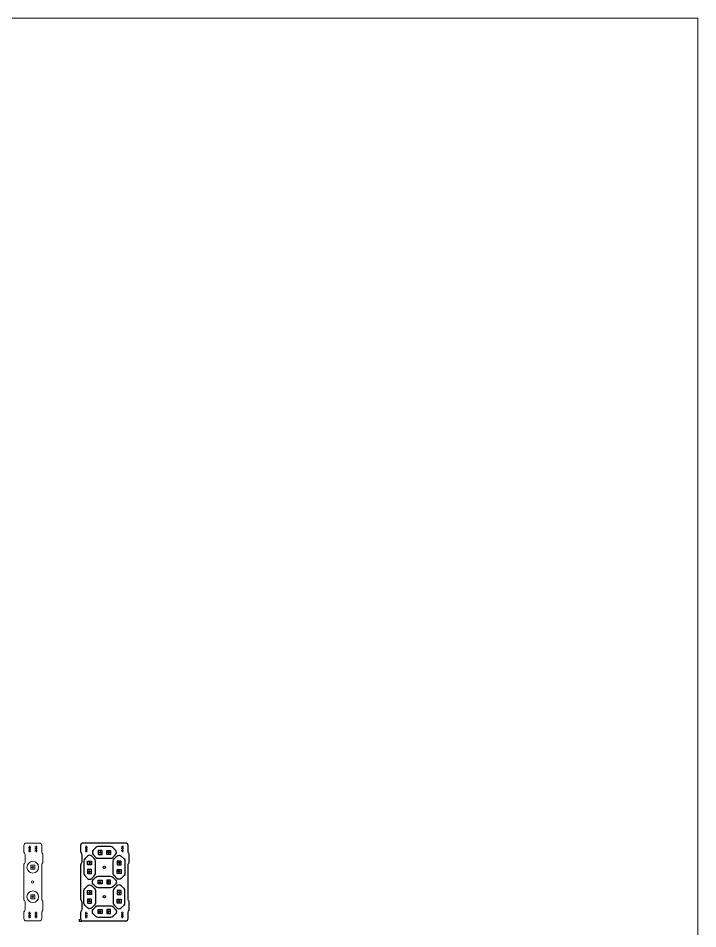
# Model space of a CAD drawing. Header units: millimetres. Extents: x 0 to 1765, y 0 to 2322.
# Drawn here: x 891 to 1765, y 1151 to 2322 of the extents above; entities that cross this region are included whole.
import ezdxf

# ---------------------------------------------------------------- set-up
doc = ezdxf.new("R2010")
doc.units = ezdxf.units.MM
doc.header["$LTSCALE"] = 5
doc.layers.add('Line Med-Thin', color=6, linetype='Continuous', lineweight=13)
doc.layers.add('Line Thin - Blue', color=4, linetype='Continuous', lineweight=9)

msp = doc.modelspace()

# ---------------------------------------------------------------- linework, layer by layer
for p, q in [((904.3, 1256), (907.3, 1256)), ((904.3, 1253.5), (907.3, 1253.5)), ((905.8, 1257.5), (905.8, 1249.5)), ((915.7, 1256), (912.7, 1256)), ((915.7, 1253.5), (912.7, 1253.5)), ((914.2, 1257.5), (914.2, 1249.5)), ((977.3, 1256), (980.3, 1256)), ((977.3, 1253.5), (980.3, 1253.5)), ((978.8, 1257.5), (978.8, 1249.5)), ((1026.7, 1256), (1023.7, 1256)), ((1026.7, 1253.5), (1023.7, 1253.5)), ((1025.2, 1257.5), (1025.2, 1249.5)), ((904.3, 1251), (907.3, 1251)), ((915.7, 1251), (912.7, 1251)), ((977.3, 1251), (980.3, 1251)), ((995, 1249), (998, 1249)), ((996.5, 1250.5), (996.5, 1247.5)), ((1009, 1249), (1006, 1249)), ((1007.5, 1250.5), (1007.5, 1247.5)), ((1026.7, 1251), (1023.7, 1251)), ((981.5, 1235.5), (984.5, 1235.5)), ((983, 1237), (983, 1234)), ((1022.5, 1235.5), (1019.5, 1235.5)), ((1021, 1237), (1021, 1234)), ((981.5, 1224.5), (984.5, 1224.5)), ((983, 1223), (983, 1226)), ((1022.5, 1224.5), (1019.5, 1224.5)), ((1021, 1223), (1021, 1226)), ((995, 1211), (998, 1211)), ((996.5, 1209.5), (996.5, 1212.5)), ((1009, 1211), (1006, 1211)), ((1007.5, 1209.5), (1007.5, 1212.5)), ((981.5, 1197.5), (984.5, 1197.5)), ((983, 1199), (983, 1196)), ((1022.5, 1197.5), (1019.5, 1197.5)), ((1021, 1199), (1021, 1196)), ((981.5, 1186.5), (984.5, 1186.5)), ((983, 1185), (983, 1188)), ((1022.5, 1186.5), (1019.5, 1186.5)), ((1021, 1185), (1021, 1188)), ((905.8, 1164.5), (905.8, 1172.5)), ((914.2, 1164.5), (914.2, 1172.5)), ((978.8, 1164.5), (978.8, 1172.5)), ((995, 1173), (998, 1173)), ((996.5, 1171.5), (996.5, 1174.5)), ((1009, 1173), (1006, 1173)), ((1007.5, 1171.5), (1007.5, 1174.5)), ((1025.2, 1164.5), (1025.2, 1172.5)), ((904.3, 1171), (907.3, 1171)), ((904.3, 1168.5), (907.3, 1168.5)), ((904.3, 1166), (907.3, 1166)), ((915.7, 1171), (912.7, 1171)), ((915.7, 1168.5), (912.7, 1168.5)), ((915.7, 1166), (912.7, 1166)), ((970, 1160), (970, 1163)), ((973, 1160), (970, 1160)), ((977.3, 1171), (980.3, 1171)), ((977.3, 1168.5), (980.3, 1168.5)), ((977.3, 1166), (980.3, 1166)), ((1026.7, 1171), (1023.7, 1171)), ((1026.7, 1168.5), (1023.7, 1168.5)), ((1026.7, 1166), (1023.7, 1166))]:
    msp.add_line(p, q)
for points in [[(1032.5, 1232.8, -0.182676), (1033.2, 1234.7, 0.182676), (1034, 1236.7), (1034, 1246.3, 0.182676), (1033.2, 1248.3, -0.182676), (1032.5, 1250.2), (1032.5, 1258, 0.414214), (1029.5, 1261), (974.5, 1261, 0.414214), (971.5, 1258), (971.5, 1250.2, 0.182676), (972.2, 1248.3, -0.182676), (973, 1246.3), (973, 1236.7, -0.182676), (972.2, 1234.7, 0.182676), (971.5, 1232.8), (971.5, 1189.2, 0.182676), (972.2, 1187.3, -0.182676), (973, 1185.3), (973, 1175.7, -0.182676), (972.2, 1173.7, 0.182676), (971.5, 1171.8), (971.5, 1164, 0.414214), (974.5, 1161), (1029.5, 1161, 0.414214), (1032.5, 1164), (1032.5, 1171.8, -0.182676), (1033.2, 1173.7, 0.182676), (1034, 1175.7), (1034, 1185.3, 0.182676), (1033.2, 1187.3, -0.182676), (1032.5, 1189.2)], [(1016.3, 1251.8), (1012.8, 1255.3, 0.198912), (1010, 1256.5), (994, 1256.5, 0.198912), (991.2, 1255.3), (987.7, 1251.8, 0.414214), (987.7, 1246.2), (991.2, 1242.7, 0.198912), (994, 1241.5), (1010, 1241.5, 0.198912), (1012.8, 1242.7), (1016.3, 1246.2, 0.414214)], [(980.2, 1244.3), (976.7, 1240.8, 0.198912), (975.5, 1238), (975.5, 1222, 0.198912), (976.7, 1219.2), (980.2, 1215.7, 0.414214), (985.8, 1215.7), (989.3, 1219.2, 0.198912), (990.5, 1222), (990.5, 1238, 0.198912), (989.3, 1240.8), (985.8, 1244.3, 0.414214)], [(1023.8, 1244.3), (1027.3, 1240.8, -0.198912), (1028.5, 1238), (1028.5, 1222, -0.198912), (1027.3, 1219.2), (1023.8, 1215.7, -0.414214), (1018.2, 1215.7), (1014.7, 1219.2, -0.198912), (1013.5, 1222), (1013.5, 1238, -0.198912), (1014.7, 1240.8), (1018.2, 1244.3, -0.414214)], [(1016.3, 1208.2), (1012.8, 1204.7, -0.198912), (1010, 1203.5), (994, 1203.5, -0.198912), (991.2, 1204.7), (987.7, 1208.2, -0.414214), (987.7, 1213.8), (991.2, 1217.3, -0.198912), (994, 1218.5), (1010, 1218.5, -0.198912), (1012.8, 1217.3), (1016.3, 1213.8, -0.414214)], [(980.2, 1177.7), (976.7, 1181.2, -0.198912), (975.5, 1184), (975.5, 1200, -0.198912), (976.7, 1202.8), (980.2, 1206.3, -0.414214), (985.8, 1206.3), (989.3, 1202.8, -0.198912), (990.5, 1200), (990.5, 1184, -0.198912), (989.3, 1181.2), (985.8, 1177.7, -0.414214)], [(1023.8, 1177.7), (1027.3, 1181.2, 0.198912), (1028.5, 1184), (1028.5, 1200, 0.198912), (1027.3, 1202.8), (1023.8, 1206.3, 0.414214), (1018.2, 1206.3), (1014.7, 1202.8, 0.198912), (1013.5, 1200), (1013.5, 1184, 0.198912), (1014.7, 1181.2), (1018.2, 1177.7, 0.414214)], [(1016.3, 1170.2), (1012.8, 1166.7, -0.198912), (1010, 1165.5), (994, 1165.5, -0.198912), (991.2, 1166.7), (987.7, 1170.2, -0.414214), (987.7, 1175.8), (991.2, 1179.3, -0.198912), (994, 1180.5), (1010, 1180.5, -0.198912), (1012.8, 1179.3), (1016.3, 1175.8, -0.414214)]]:
    msp.add_lwpolyline(points, format="xyb", close=True)
for points in [[(994, 1246.5), (999, 1246.5), (999, 1251.5), (994, 1251.5)], [(1010, 1246.5), (1005, 1246.5), (1005, 1251.5), (1010, 1251.5)], [(985.5, 1238), (985.5, 1233), (980.5, 1233), (980.5, 1238)], [(1018.5, 1238), (1018.5, 1233), (1023.5, 1233), (1023.5, 1238)], [(985.5, 1222), (985.5, 1227), (980.5, 1227), (980.5, 1222)], [(1018.5, 1222), (1018.5, 1227), (1023.5, 1227), (1023.5, 1222)], [(994, 1213.5), (999, 1213.5), (999, 1208.5), (994, 1208.5)], [(1010, 1213.5), (1005, 1213.5), (1005, 1208.5), (1010, 1208.5)], [(985.5, 1200), (985.5, 1195), (980.5, 1195), (980.5, 1200)], [(1018.5, 1200), (1018.5, 1195), (1023.5, 1195), (1023.5, 1200)], [(985.5, 1184), (985.5, 1189), (980.5, 1189), (980.5, 1184)], [(1018.5, 1184), (1018.5, 1189), (1023.5, 1189), (1023.5, 1184)], [(994, 1175.5), (999, 1175.5), (999, 1170.5), (994, 1170.5)], [(1010, 1175.5), (1005, 1175.5), (1005, 1170.5), (1010, 1170.5)]]:
    msp.add_lwpolyline(points, close=True)
for centre in [(1002, 1230), (1002, 1192)]:
    msp.add_circle(centre, 1.5)
at = {"layer": 'Line Med-Thin'}
for p, q in [((911.5, 1230), (908.5, 1230)), ((910, 1231.5), (910, 1228.5)), ((911.5, 1192), (908.5, 1192)), ((910, 1193.5), (910, 1190.5))]:
    msp.add_line(p, q, dxfattribs=at)
for points in [[(912.5, 1227.5), (907.5, 1227.5), (907.5, 1232.5), (912.5, 1232.5)], [(912.5, 1189.5), (907.5, 1189.5), (907.5, 1194.5), (912.5, 1194.5)]]:
    msp.add_lwpolyline(points, close=True, dxfattribs=at)
msp.add_circle((910, 1211), 1.5, dxfattribs=at)
at = {"layer": 'Line Thin - Blue'}
msp.add_lwpolyline([(0, 0), (1764.9, 0), (1764.9, 2322.2), (0, 2322.2)], close=True, dxfattribs=at)
msp.add_lwpolyline([(921.5, 1232.8, -0.182676), (922.2, 1234.7, 0.182676), (923, 1236.7), (923, 1246.3, 0.182676), (922.2, 1248.3, -0.182676), (921.5, 1250.2), (921.5, 1258, 0.414214), (918.5, 1261), (901.5, 1261, 0.414214), (898.5, 1258), (898.5, 1250.2, 0.182676), (899.2, 1248.3, -0.182676), (900, 1246.3), (900, 1236.7, -0.182676), (899.2, 1234.7, 0.182676), (898.5, 1232.8), (898.5, 1189.2, 0.182676), (899.2, 1187.3, -0.182676), (900, 1185.3), (900, 1175.7, -0.182676), (899.2, 1173.7, 0.182676), (898.5, 1171.8), (898.5, 1164, 0.414214), (901.5, 1161), (918.5, 1161, 0.414214), (921.5, 1164), (921.5, 1171.8, -0.182676), (922.2, 1173.7, 0.182676), (923, 1175.7), (923, 1185.3, 0.182676), (922.2, 1187.3, -0.182676), (921.5, 1189.2)], format="xyb", close=True, dxfattribs=at)
for centre in [(910, 1230), (910, 1192)]:
    msp.add_circle(centre, 7.5, dxfattribs=at)

doc.saveas('drawing.dxf')
